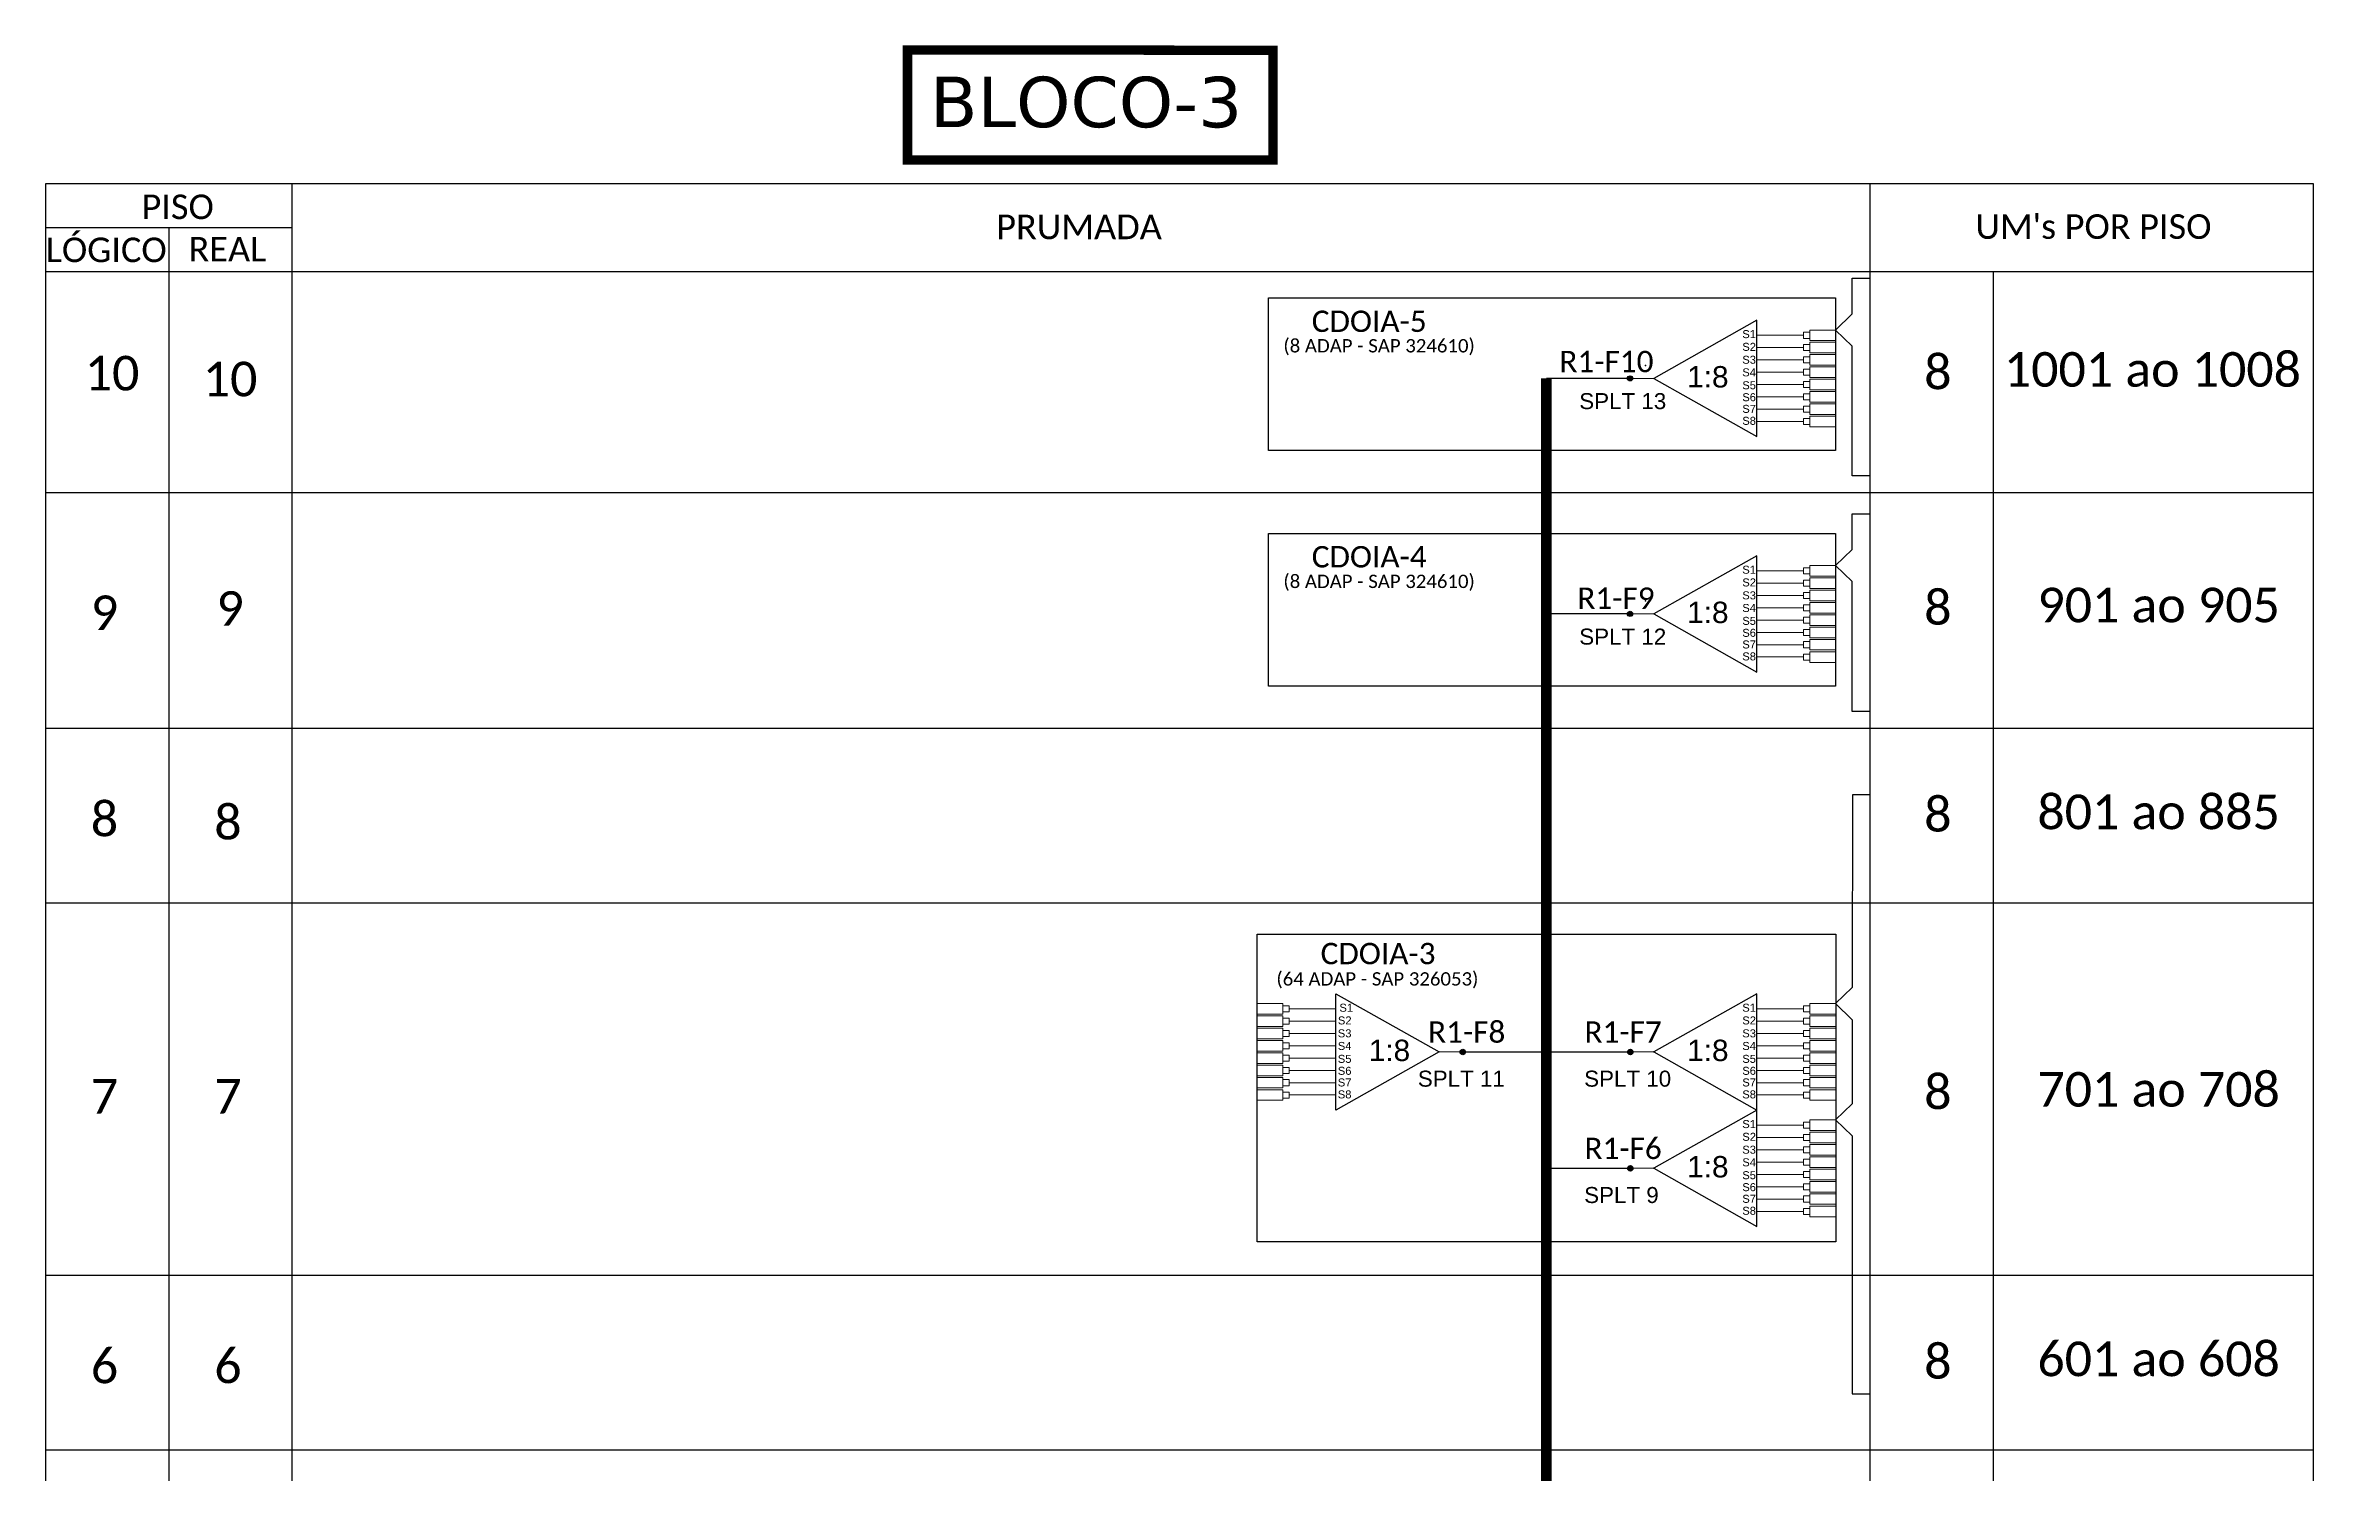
# Model space of a CAD drawing. Extents: x -4 to 1788, y 1 to 595.
# Drawn here: x 1316.1 to 1528.7, y 171.3 to 305 of the extents above; entities that cross this region are included whole.
import ezdxf
from ezdxf.enums import TextEntityAlignment as Align

# ---------------------------------------------------------------- set-up
doc = ezdxf.new("R2010")
doc.units = 0
doc.layers.add('CAP a instalar', color=1, linetype='Continuous')
doc.layers.add('label_cabos', color=7, linetype='Continuous')
doc.styles.add('ARIAL', font='arial.ttf')
doc.styles.add('siredit', font='verdana.ttf')
doc.styles.add('WMF-Calibri0', font='calibri.ttf')

# ---------------------------------------------------------------- blocks, each defined once
blk = doc.blocks.new('SPLT_1-8_SC-APC')
at = {"color": 1}
blk.add_lwpolyline([(-7.37, -2.1), (-17.04, -7.55), (-7.37, -13), (-7.37, -2.1)], dxfattribs=at)
at = {"color": 3, "lineweight": 0}
for points in [[(-2.99, -3.51), (-7.37, -3.51)], [(-2.41, -3.02), (-2.41, -4)], [(-2.41, -3.02), (0, -3.02)], [(-2.41, -4), (0, -4)], [(-2.41, -4.17), (-2.41, -5.16)], [(-2.41, -4.17), (0, -4.17)], [(-7.37, -4.66), (-2.99, -4.66)], [(-7.37, -5.82), (-2.99, -5.82)], [(-2.41, -5.16), (0, -5.16)], [(-2.41, -5.32), (-2.41, -6.31)], [(-2.41, -5.32), (0, -5.32)], [(-2.41, -6.31), (0, -6.31)], [(-7.37, -6.97), (-2.99, -6.97)], [(-7.37, -8.12), (-2.99, -8.12)], [(-2.41, -6.48), (-2.41, -7.46)], [(-2.41, -6.48), (0, -6.48)], [(-2.41, -7.46), (0, -7.46)], [(-2.41, -7.63), (-2.41, -8.62)], [(-2.41, -7.63), (0, -7.63)], [(-7.37, -9.28), (-2.99, -9.28)], [(-7.37, -10.43), (-2.99, -10.43)], [(-2.41, -8.62), (0, -8.62)], [(-2.41, -8.78), (-2.41, -9.77)], [(-2.41, -8.78), (0, -8.78)], [(-2.41, -9.77), (0, -9.77)], [(-2.41, -9.94), (-2.41, -10.92)], [(-2.41, -9.94), (0, -9.94)], [(-7.37, -11.58), (-2.99, -11.58)], [(-2.41, -10.92), (0, -10.92)], [(-2.41, -11.09), (-2.41, -12.08)], [(-2.41, -11.09), (0, -11.09)], [(-2.41, -12.08), (0, -12.08)]]:
    blk.add_lwpolyline(points, dxfattribs=at)
for points in [[(-2.99, -3.22), (-2.41, -3.22), (-2.41, -3.8), (-2.99, -3.8)], [(-2.99, -4.38), (-2.41, -4.38), (-2.41, -4.95), (-2.99, -4.95)], [(-2.99, -5.53), (-2.41, -5.53), (-2.41, -6.1), (-2.99, -6.1)], [(-2.99, -6.68), (-2.41, -6.68), (-2.41, -7.26), (-2.99, -7.26)], [(-2.99, -7.84), (-2.41, -7.84), (-2.41, -8.41), (-2.99, -8.41)], [(-2.99, -8.99), (-2.41, -8.99), (-2.41, -9.56), (-2.99, -9.56)], [(-2.99, -10.14), (-2.41, -10.14), (-2.41, -10.72), (-2.99, -10.72)], [(-2.99, -11.3), (-2.41, -11.3), (-2.41, -11.87), (-2.99, -11.87)]]:
    blk.add_lwpolyline(points, close=True, dxfattribs=at)
at = {"color": 1, "lineweight": 0}
blk.add_lwpolyline([(-17.04, -7.55), (-19.26, -7.55)], dxfattribs=at)
at = {"color": 1, "style": 'ARIAL'}
for s, height, p in [('S1', 0.75, (-8.74, -3.78)), ('S2', 0.75, (-8.74, -4.97)), ('1:8', 2, (-13.91, -8.4)), ('S3', 0.75, (-8.74, -6.18)), ('S4', 0.75, (-8.74, -7.36)), ('S5', 0.75, (-8.74, -8.57)), ('S6', 0.75, (-8.74, -9.69)), ('S7', 0.75, (-8.74, -10.78)), ('S8', 0.75, (-8.74, -11.9))]:
    blk.add_text(s, height=height, dxfattribs=at).set_placement(p)
blk = doc.blocks.new('SPLITTER_')
blk.add_point((0, 0))
at = {"style": 'ARIAL', "flags": 4}
blk.add_attdef('SPLT', (0, -3.26), '', height=1.5, dxfattribs=at)
blk = doc.blocks.new('SPLT_1-8_SC-APC_ESQ')
at = {"color": 1}
blk.add_lwpolyline([(7.37, -2.1), (17.04, -7.55), (7.37, -13), (7.37, -2.1)], dxfattribs=at)
at = {"color": 3, "lineweight": 0}
for points in [[(2.41, -3.02), (0, -3.02)], [(2.41, -4), (0, -4)], [(2.41, -4.17), (0, -4.17)], [(2.41, -3.02), (2.41, -4)], [(2.41, -4.17), (2.41, -5.16)], [(2.99, -3.51), (7.37, -3.51)], [(2.41, -5.16), (0, -5.16)], [(2.41, -5.32), (0, -5.32)], [(2.41, -6.31), (0, -6.31)], [(2.41, -5.32), (2.41, -6.31)], [(7.37, -4.66), (2.99, -4.66)], [(7.37, -5.82), (2.99, -5.82)], [(2.41, -6.48), (0, -6.48)], [(2.41, -7.46), (0, -7.46)], [(2.41, -7.63), (0, -7.63)], [(2.41, -6.48), (2.41, -7.46)], [(2.41, -7.63), (2.41, -8.62)], [(7.37, -6.97), (2.99, -6.97)], [(7.37, -8.12), (2.99, -8.12)], [(2.41, -8.62), (0, -8.62)], [(2.41, -8.78), (0, -8.78)], [(2.41, -9.77), (0, -9.77)], [(2.41, -9.94), (0, -9.94)], [(2.41, -8.78), (2.41, -9.77)], [(2.41, -9.94), (2.41, -10.92)], [(7.37, -9.28), (2.99, -9.28)], [(7.37, -10.43), (2.99, -10.43)], [(2.41, -10.92), (0, -10.92)], [(2.41, -11.09), (0, -11.09)], [(2.41, -12.08), (0, -12.08)], [(2.41, -11.09), (2.41, -12.08)], [(7.37, -11.58), (2.99, -11.58)]]:
    blk.add_lwpolyline(points, dxfattribs=at)
for points in [[(2.99, -3.22), (2.41, -3.22), (2.41, -3.8), (2.99, -3.8)], [(2.99, -4.38), (2.41, -4.38), (2.41, -4.95), (2.99, -4.95)], [(2.99, -5.53), (2.41, -5.53), (2.41, -6.1), (2.99, -6.1)], [(2.99, -6.68), (2.41, -6.68), (2.41, -7.26), (2.99, -7.26)], [(2.99, -7.84), (2.41, -7.84), (2.41, -8.41), (2.99, -8.41)], [(2.99, -8.99), (2.41, -8.99), (2.41, -9.56), (2.99, -9.56)], [(2.99, -10.14), (2.41, -10.14), (2.41, -10.72), (2.99, -10.72)], [(2.99, -11.3), (2.41, -11.3), (2.41, -11.87), (2.99, -11.87)]]:
    blk.add_lwpolyline(points, close=True, dxfattribs=at)
at = {"color": 1, "lineweight": 0}
blk.add_lwpolyline([(17.04, -7.55), (19.26, -7.55)], dxfattribs=at)
at = {"color": 1, "style": 'ARIAL'}
for s, height, p in [('S2', 0.75, (7.56, -4.97)), ('S1', 0.75, (7.7, -3.78)), ('S3', 0.75, (7.55, -6.18)), ('1:8', 2, (10.45, -8.4)), ('S5', 0.75, (7.55, -8.57)), ('S4', 0.75, (7.55, -7.36)), ('S6', 0.75, (7.55, -9.69)), ('S7', 0.75, (7.55, -10.78)), ('S8', 0.75, (7.55, -11.9))]:
    blk.add_text(s, height=height, dxfattribs=at).set_placement(p)
blk = doc.blocks.new('SPLITTER FUTURO')
blk.add_point((0, 0))
at = {"style": 'ARIAL', "text_generation_flag": 6, "flags": 4}
for tag, p, height in [('SPLT', (-6.22, -4.1), 1.5), ('INSTAL.', (-6.25, -6.09), 1.25)]:
    blk.add_attdef(tag, p, '', height=height, rotation=180, dxfattribs=at)

msp = doc.modelspace()

# ---------------------------------------------------------------- hatches: boundary and pattern name
h = msp.add_hatch(color=3)
h.dxf.hatch_style = 1
edge = h.paths.add_edge_path()
edge.add_arc((1464.65, 273.78), 0.242, 0, 360)
h = msp.add_hatch(color=3)
h.dxf.hatch_style = 1
edge = h.paths.add_edge_path()
edge.add_arc((1464.65, 251.72), 0.242, 0, 360)
h = msp.add_hatch(color=3)
h.dxf.hatch_style = 1
edge = h.paths.add_edge_path()
edge.add_arc((1448.97, 210.68), 0.256, 0, 360)
h = msp.add_hatch(color=3)
h.dxf.hatch_style = 1
edge = h.paths.add_edge_path()
edge.add_arc((1464.68, 210.68), 0.256, 0, 360)
h = msp.add_hatch(color=3)
h.dxf.hatch_style = 1
edge = h.paths.add_edge_path()
edge.add_arc((1464.68, 199.78), 0.256, 0, 360)

# ---------------------------------------------------------------- linework, layer by layer
at = {"color": 5}
for p, q in [((1464.65, 273.78), (1456.81, 273.78)), ((1464.65, 251.72), (1456.81, 251.72))]:
    msp.add_line(p, q, dxfattribs=at)
at = {"color": 0}
for points in [[(1528.72, 292.01), (1316.13, 292.01)], [(1339.27, 287.89), (1316.13, 287.89)]]:
    msp.add_lwpolyline(points, dxfattribs=at)
for points in [[(1316.13, 292.01), (1316.13, 12.35), (1528.72, 12.35), (1528.72, 292.01)], [(1339.27, 12.35), (1339.27, 292.01)], [(1487.13, 292.01), (1487.13, 12.35)], [(1327.7, 287.89), (1327.7, 12.35)], [(1316.13, 283.78), (1528.72, 283.78)], [(1498.7, 12.35), (1498.7, 283.78)], [(1316.13, 263.08), (1528.72, 263.08)], [(1316.13, 241.02), (1528.72, 241.02)], [(1316.13, 224.65), (1528.72, 224.65)], [(1316.13, 189.78), (1528.72, 189.78)], [(1316.13, 173.4), (1528.72, 173.4)]]:
    msp.add_lwpolyline(points)
at = {"color": 3}
for points in [[(1487.13, 264.66), (1485.48, 264.66), (1485.47, 276.8), (1483.91, 278.31), (1485.47, 279.82), (1485.47, 283.16), (1487.13, 283.16)], [(1487.13, 242.59), (1485.48, 242.59), (1485.47, 254.74), (1483.91, 256.25), (1485.47, 257.75), (1485.47, 261.09), (1487.13, 261.09)], [(1487.14, 234.76), (1485.49, 234.76), (1485.48, 216.72), (1483.91, 215.21), (1485.48, 213.7), (1485.48, 205.82), (1483.91, 204.31), (1485.48, 202.81), (1485.48, 178.65), (1487.13, 178.65)]]:
    msp.add_lwpolyline(points, dxfattribs=at)
at = {"color": 1}
for points in [[(1430.78, 281.33), (1483.91, 281.33), (1483.91, 267.01), (1430.78, 267.01)], [(1430.78, 259.26), (1483.91, 259.26), (1483.91, 244.95), (1430.78, 244.95)], [(1429.71, 221.73), (1483.94, 221.73), (1483.94, 192.91), (1429.71, 192.91)]]:
    msp.add_lwpolyline(points, close=True, dxfattribs=at)
at = {"color": 5, "const_width": 1}
msp.add_lwpolyline([(1456.81, 45.16), (1456.81, 273.78)], dxfattribs=at)
at = {"color": 5}
for points in [[(1448.97, 210.68), (1464.65, 210.68)], [(1456.81, 199.78), (1464.65, 199.78)]]:
    msp.add_lwpolyline(points, dxfattribs=at)
at = {"color": 3}
for centre, radius in [((1464.65, 273.78), 0.242), ((1464.65, 251.72), 0.242), ((1448.97, 210.68), 0.256), ((1464.68, 210.68), 0.256), ((1464.68, 199.78), 0.256)]:
    msp.add_circle(centre, radius, dxfattribs=at)
at = {"layer": 'CAP a instalar', "color": 7, "linetype": 'Continuous', "ltscale": 5, "const_width": 0.876}
msp.add_lwpolyline([(1396.93, 304.54), (1431.18, 304.52), (1431.18, 294.23), (1396.93, 294.25)], close=True, dxfattribs=at)

# ---------------------------------------------------------------- block references
at = {"color": 3}
for p in [(1483.91, 281.33), (1483.91, 259.26), (1483.91, 218.23), (1483.91, 207.33)]:
    msp.add_blockref('SPLT_1-8_SC-APC', p, dxfattribs=at)
ref = msp.add_blockref('SPLITTER FUTURO', (1466.11, 275))
ref.add_attrib('SPLT', 'SPLT 13', (1459.89, 270.9), dxfattribs={"height": 1.5, "rotation": 180, "style": 'ARIAL', "text_generation_flag": 6})
ref = msp.add_blockref('SPLITTER FUTURO', (1466.11, 252.93))
ref.add_attrib('SPLT', 'SPLT 12', (1459.89, 248.84), dxfattribs={"height": 1.5, "rotation": 180, "style": 'ARIAL', "text_generation_flag": 6})
msp.add_blockref('SPLT_1-8_SC-APC_ESQ', (1429.71, 218.23))
ref = msp.add_blockref('SPLITTER_', (1446.73, 210.69))
ref.add_attrib('SPLT', 'SPLT 11', (1444.76, 207.43), dxfattribs={"height": 1.5, "style": 'ARIAL'})
ref = msp.add_blockref('SPLITTER_', (1466.88, 210.69), dxfattribs=dict(xscale=-1))
ref.add_attrib('SPLT', 'SPLT 10', (1460.35, 207.43), dxfattribs={"height": 1.5, "style": 'ARIAL'})
ref = msp.add_blockref('SPLITTER_', (1466.88, 199.79), dxfattribs=dict(xscale=-1))
ref.add_attrib('SPLT', 'SPLT 9', (1460.35, 196.53), dxfattribs={"height": 1.5, "style": 'ARIAL'})

# ---------------------------------------------------------------- texts
at = {"color": 0, "style": 'WMF-Calibri0'}
for s, p in [('     PISO', (1321.09, 288.7)), ("UM's POR PISO", (1497.02, 286.85)), ('  LÓGICO', (1314.55, 284.67)), ('    REAL', (1326.31, 284.73)), ('PRUMADA', (1405.25, 286.82))]:
    msp.add_text(s, height=2.3, dxfattribs=at).set_placement(p)
at = {"color": 1, "style": 'WMF-Calibri0'}
for s, p in [('CDOIA-5', (1434.82, 278.13)), ('CDOIA-4', (1434.82, 256.07)), ('CDOIA-3', (1435.65, 218.9))]:
    msp.add_text(s, height=2, dxfattribs=at).set_placement(p)
for s, p in [('(8 ADAP - SAP 324610)', (1441.13, 276.21)), ('(8 ADAP - SAP 324610)', (1441.13, 254.14)), ('(64 ADAP - SAP 326053)', (1440.97, 216.9))]:
    msp.add_text(s, height=1.25, dxfattribs=at).set_placement(p, align=Align.CENTER)
at = {"color": 5, "style": 'WMF-Calibri0'}
for s, p in [('R1-F10', (1458.03, 274.36)), ('R1-F9', (1459.71, 252.19)), ('R1-F8', (1445.72, 211.55)), ('R1-F7', (1460.38, 211.55)), ('R1-F6', (1460.38, 200.65))]:
    msp.add_text(s, height=2, dxfattribs=at).set_placement(p)
at = {"color": 7, "style": 'WMF-Calibri0'}
for s, p in [('1001 ao 1008', (1499.69, 273)), ('901 ao 905', (1502.83, 250.93)), ('801 ao 885', (1502.83, 231.55)), ('701 ao 708', (1502.83, 205.56)), ('601 ao 608', (1502.83, 180.31))]:
    msp.add_text(s, height=3.24, dxfattribs=at).set_placement(p)
for s, p in [('10', (1322.38, 274.27)), ('10', (1333.44, 273.72)), ('9', (1333.44, 252.22))]:
    msp.add_text(s, height=3.24, dxfattribs=at).set_placement(p, align=Align.MIDDLE_CENTER)
at = {"color": 7, "style": 'WMF-Calibri0', "flags": 4}
for tag, p in [('8', (1493.5, 274.39)), ('9', (1321.67, 251.82)), ('8', (1493.5, 252.33)), ('8', (1321.67, 232.51)), ('8', (1333.24, 232.21)), ('8', (1493.5, 232.95)), ('8', (1493.5, 206.95)), ('7', (1321.67, 206.52)), ('7', (1333.24, 206.53)), ('6', (1321.67, 181.27)), ('6', (1333.24, 181.28)), ('8', (1493.5, 181.7))]:
    msp.add_attdef(tag, text='XX', height=3.24, dxfattribs=at).set_placement(p, align=Align.MIDDLE_CENTER)
at = {"layer": 'label_cabos', "color": 7, "style": 'siredit'}
msp.add_text('BLOCO-3', height=4.727, rotation=359.9611, dxfattribs=at).set_placement((1399.04, 297.32, 28))

doc.saveas('drawing.dxf')
